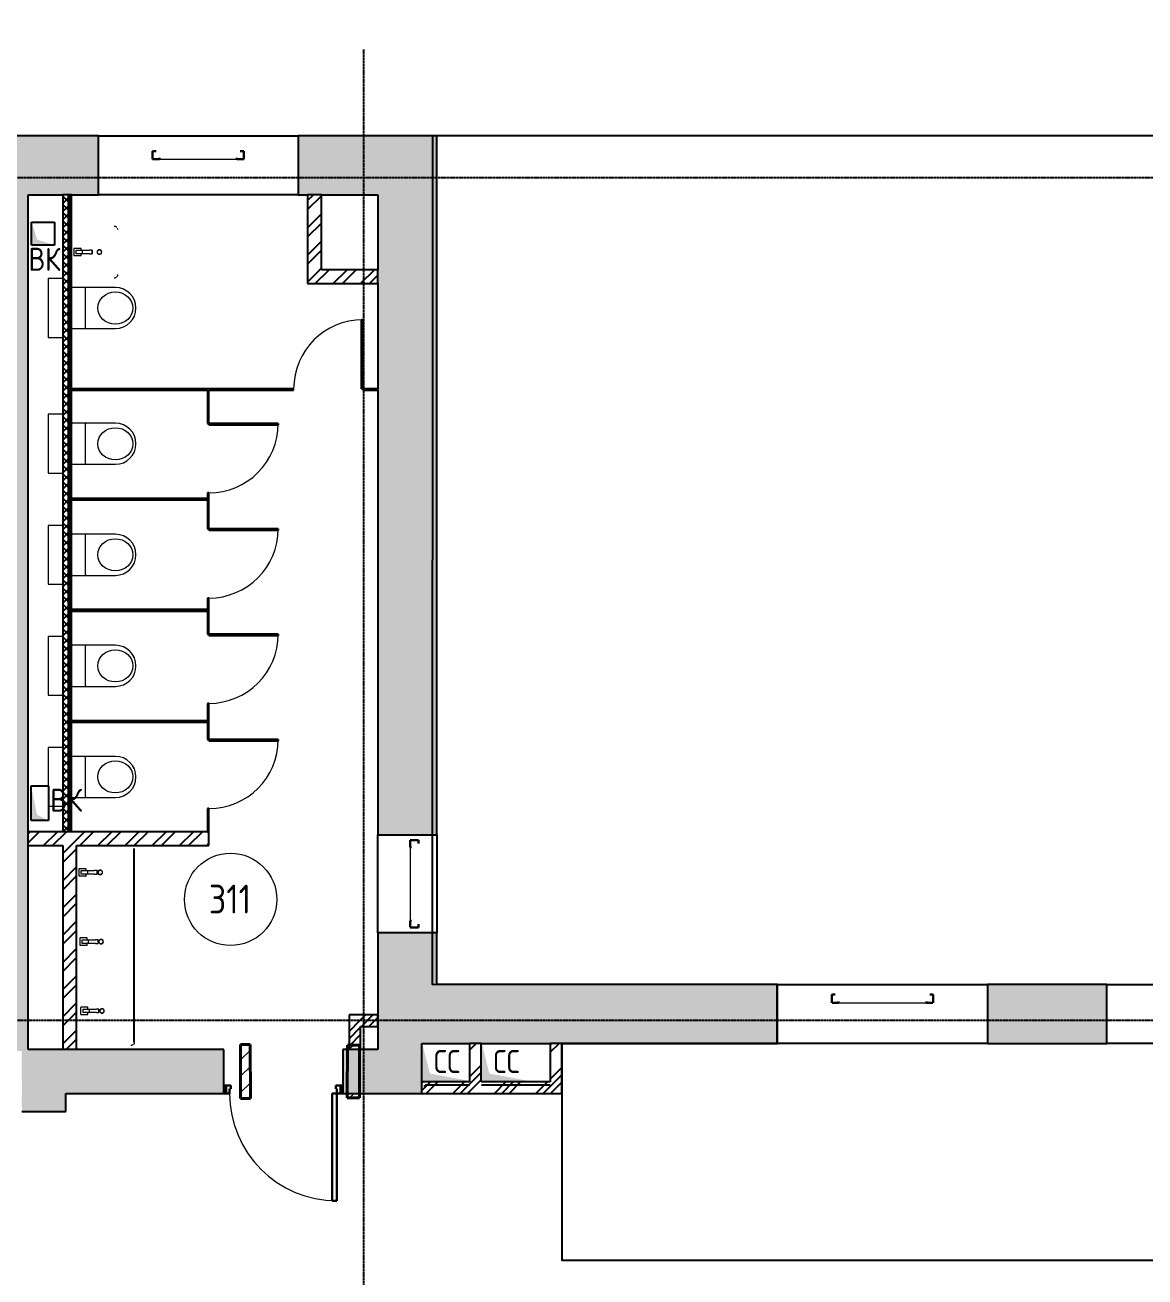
# Model space of a CAD drawing. Header units: millimetres. Extents: x -99936 to 523262, y -63190 to 327013.
# Drawn here: x 223751 to 233454, y 11183 to 22029 of the extents above; entities that cross this region are included whole.
import ezdxf

# ---------------------------------------------------------------- set-up
doc = ezdxf.new("R2010")
doc.units = ezdxf.units.MM
for name, pattern in [('ADSK_Линия сетки', [25, 20, -2.5, 0, -2.5]), ('ADSK_Сверху', [4.5, 3, -1.5]), ('ADSK_Снесено', [4.5, 3, -1.5])]:
    doc.linetypes.add(name, pattern=pattern)
for name, color, linetype, lineweight, true_color in [('_ Окна', 5, 'Continuous', 30, 0x0000ff), ('Линии', 7, 'Continuous', 9, 0x00a600), ('Обобщенные модели', 5, 'Continuous', 18, 0x0000ff), ('Стены внутренние', 5, 'Continuous', 18, 0x0000ff), ('Стены наружные', 1, 'ADSK_Снесено', 18, 0xff0000)]:
    doc.layers.add(name, color=color, linetype=linetype, lineweight=lineweight, true_color=true_color)
for name, color, linetype, lineweight in [('Аннотация', 7, 'Continuous', 9), ('Двери', 251, 'Continuous', 18), ('Марки помещений', 7, 'Continuous', 20), ('Окна', 251, 'Continuous', 18), ('Сантехника', 251, 'Continuous', 18), ('Стены', 7, 'Continuous', 18), ('Стены разрез', 7, 'Continuous', 40), ('Узлы', 7, 'Continuous', 18)]:
    doc.layers.add(name, color=color, linetype=linetype, lineweight=lineweight)
doc.styles.add('GOST Common_1', font='GOST Common_0.ttf', dxfattribs={"width": 0.9, "height": 200})
doc.styles.add('GOST Common_2', font='GOST Common_0.ttf', dxfattribs={"width": 0.9, "height": 250})
pattern_1 = [(45, (215977.25, 150), (-117.8655, 117.8655), []), (45, (216055.83, 150), (-117.8655, 117.8655), [])]
pattern_2 = [(45, (215977.25, 150), (-70.7107, 70.7107), [])]
pattern_3 = [(45, (215977.25, 150), (-179.605, 179.605), []), (45, (216040.75, 150), (0, 359.2102), []), (45, (215913.75, 150), (0, 359.2102), [])]

# ---------------------------------------------------------------- blocks, each defined once
blk = doc.blocks.new('Витраж-тент со смещением вовне - 60мм 30 сдвиг-2061572-03 План 3-го этажа')
at = {"layer": '_ Окна', "color": 161, "linetype": 'ADSK_Сверху', "true_color": 0xaaaaff}
for p, q in [((-395, 25), (-395, -45)), ((-395, 25), (-365, 25)), ((-395, -45), (-395, 25)), ((395, 25), (365, 25)), ((395, -45), (395, 25)), ((395, -45), (395, 25)), ((-335, -45), (-395, -45)), ((-335, -35), (-335, -45)), ((335, -35), (335, -45)), ((335, -45), (395, -45))]:
    blk.add_line(p, q, dxfattribs=at)
at = {"layer": 'Окна', "color": 161, "linetype": 'ADSK_Сверху', "true_color": 0xaaaaff}
blk.add_line((-335, -45), (335, -45), dxfattribs=at)
blk = doc.blocks.new('Витраж-тент со смещением вовне - 60мм 30 сдвиг-1466982-03 План 3-го этажа')
at = {"layer": '_ Окна', "color": 161, "linetype": 'ADSK_Сверху', "true_color": 0xaaaaff}
for p, q in [((-440, 25), (-440, -45)), ((-440, 25), (-410, 25)), ((-440, -45), (-440, 25)), ((440, 25), (410, 25)), ((440, -45), (440, 25)), ((440, -45), (440, 25)), ((-380, -45), (-440, -45)), ((-380, -35), (-380, -45)), ((380, -35), (380, -45)), ((380, -45), (440, -45))]:
    blk.add_line(p, q, dxfattribs=at)
at = {"layer": 'Окна', "color": 161, "linetype": 'ADSK_Сверху', "true_color": 0xaaaaff}
blk.add_line((-380, -45), (380, -45), dxfattribs=at)
blk = doc.blocks.new('Витраж-тент со смещением вовне - 60мм 30 сдвиг-1466941-03 План 3-го этажа')
at = {"layer": '_ Окна', "color": 161, "linetype": 'ADSK_Сверху', "true_color": 0xaaaaff}
for p, q in [((-379, 25), (-379, -45)), ((-379, 25), (-349, 25)), ((-379, -45), (-379, 25)), ((379, 25), (349, 25)), ((379, -45), (379, 25)), ((379, -45), (379, 25)), ((-319, -45), (-379, -45)), ((-319, -35), (-319, -45)), ((319, -35), (319, -45)), ((319, -45), (379, -45))]:
    blk.add_line(p, q, dxfattribs=at)
at = {"layer": 'Окна', "color": 161, "linetype": 'ADSK_Сверху', "true_color": 0xaaaaff}
blk.add_line((-319, -45), (319, -45), dxfattribs=at)
blk = doc.blocks.new('Раковина с 2-3 кранами для санузла - 500x1800 3 taps-V208-03 План 3-го этажа')
at = {"layer": 'Сантехника'}
for p, q in [((1018, 499), (1019, 498)), ((-490, 189), (-460, 189)), ((-490, 189), (-490, 166)), ((-460, 189), (-490, 189)), ((-490, 106), (-490, 166)), ((-460, 166), (-460, 189)), ((-460, 166), (-460, 106)), ((110, 197), (140, 197)), ((110, 197), (110, 174)), ((140, 197), (110, 197)), ((110, 114), (110, 174)), ((110, 79), (110, 114)), ((140, 114), (110, 114)), ((140, 174), (140, 197)), ((140, 174), (140, 114)), ((140, 114), (140, 79)), ((710, 204), (740, 204)), ((710, 204), (710, 181)), ((740, 204), (710, 204)), ((710, 121), (710, 181)), ((710, 86), (710, 121)), ((740, 121), (710, 121)), ((740, 181), (740, 204)), ((740, 181), (740, 121)), ((740, 121), (740, 86)), ((-507, 91), (-507, 32)), ((-490, 93), (-505, 93)), ((-505, 30), (-445, 30)), ((-490, 71), (-490, 106)), ((-460, 106), (-490, 106)), ((-490, 51), (-490, 71)), ((-460, 51), (-490, 51)), ((-460, 106), (-460, 71)), ((-445, 93), (-460, 93)), ((-460, 71), (-460, 51)), ((-444, 32), (-444, 91)), ((93, 99), (93, 39)), ((110, 101), (95, 101)), ((95, 38), (155, 38)), ((110, 59), (110, 79)), ((140, 59), (110, 59)), ((155, 101), (140, 101)), ((140, 79), (140, 59)), ((156, 39), (156, 99)), ((693, 106), (693, 47)), ((710, 108), (695, 108)), ((695, 45), (755, 45)), ((710, 66), (710, 86)), ((740, 66), (710, 66)), ((755, 108), (740, 108)), ((740, 86), (740, 66)), ((756, 47), (756, 106))]:
    blk.add_line(p, q, dxfattribs=at)
at = {"layer": 'Сантехника', "flags": 128}
for points in [[(995, 510), (996, 510), (997, 510), (999, 510), (1000, 510), (1001, 509), (1002, 509)], [(1004, 508), (1006, 508), (1007, 508), (1008, 507), (1009, 507)], [(1011, 505), (1012, 505), (1013, 504), (1014, 503), (1015, 503)], [(1022, 493), (1023, 492), (1023, 491), (1023, 490)], [(1024, 487), (1024, 486), (1025, 485), (1025, 484), (1025, 483), (1025, 482), (1025, 480), (1025, 480)]]:
    blk.add_lwpolyline(points, dxfattribs=at)
at = {"layer": 'Сантехника'}
for centre, radius, start, end in [((-475, 215), 20, 0, 180), ((-475, 215), 18.2, 165.1578, 180), ((-475, 215), 18.2, 95.8453, 146.6627), ((-475, 215), 18.2, 85.131, 94.1833), ((-475, 215), 18.2, 52.7593, 62.7191), ((-475, 215), 16.3, 36.8749, 45), ((-475, 215), 16.3, 36.8749, 45), ((-475, 215), 18.2, 45, 49.4056), ((-475, 215), 18.2, 28.9833, 39.7338), ((-475, 215), 16.3, 0, 18.6206), ((-475, 215), 16.3, 0, 18.6206), ((-475, 215), 18.2, 0, 11.3408), ((125, 222), 20, 0, 180), ((125, 222), 20, 180, 360), ((125, 222), 18.2, 165.1578, 180), ((125, 222), 18.2, 180, 191.3408), ((125, 222), 16.3, 175.3673, 180), ((125, 222), 16.3, 175.3673, 180), ((125, 222), 16.3, 180, 198.6206), ((125, 222), 16.3, 180, 198.6206), ((125, 222), 18.2, 95.8453, 146.6627), ((125, 222), 18.2, 85.131, 94.1833), ((125, 222), 18.2, 52.7593, 62.7191), ((125, 222), 16.3, 36.8749, 45), ((125, 222), 16.3, 36.8749, 45), ((125, 222), 18.2, 45, 49.4056), ((125, 222), 18.2, 28.9833, 39.7338), ((125, 222), 16.3, 0, 18.6206), ((125, 222), 16.3, 0, 18.6206), ((125, 222), 16.3, 355.3673, 360), ((125, 222), 16.3, 355.3673, 360), ((125, 222), 18.2, 0, 11.3408), ((125, 222), 18.2, 345.1578, 360), ((725, 230), 20, 0, 180), ((725, 230), 20, 180, 360), ((725, 230), 18.2, 165.1578, 180), ((725, 230), 18.2, 180, 191.3408), ((725, 230), 16.3, 175.3673, 180), ((725, 230), 16.3, 175.3673, 180), ((725, 230), 16.3, 180, 198.6206), ((725, 230), 16.3, 180, 198.6206), ((725, 230), 18.2, 208.9833, 219.7338), ((725, 230), 18.2, 95.8453, 146.6627), ((725, 230), 16.3, 216.8749, 225), ((725, 230), 16.3, 216.8749, 225), ((725, 230), 18.2, 225, 229.4056), ((725, 230), 18.2, 85.131, 94.1833), ((725, 230), 18.2, 275.8453, 326.6627), ((725, 230), 18.2, 52.7593, 62.7191), ((725, 230), 16.3, 36.8749, 45), ((725, 230), 16.3, 36.8749, 45), ((725, 230), 18.2, 45, 49.4056), ((725, 230), 18.2, 28.9833, 39.7338), ((725, 230), 16.3, 0, 18.6206), ((725, 230), 16.3, 0, 18.6206), ((725, 230), 16.3, 355.3673, 360), ((725, 230), 16.3, 355.3673, 360), ((725, 230), 18.2, 0, 11.3408), ((725, 230), 18.2, 345.1578, 360), ((-475, 215), 20, 180, 360), ((-475, 215), 18.2, 180, 191.3408), ((-475, 215), 16.3, 175.3673, 180), ((-475, 215), 16.3, 175.3673, 180), ((-475, 215), 16.3, 180, 198.6206), ((-475, 215), 16.3, 180, 198.6206), ((-475, 215), 18.2, 208.9833, 219.7338), ((-475, 215), 16.3, 216.8749, 225), ((-475, 215), 16.3, 216.8749, 225), ((-475, 215), 18.2, 225, 229.4056), ((-475, 215), 18.2, 232.7593, 242.7191), ((-475, 215), 18.2, 265.131, 274.1833), ((-475, 215), 18.2, 275.8453, 326.6627), ((-475, 215), 16.3, 355.3673, 360), ((-475, 215), 16.3, 355.3673, 360), ((-475, 215), 18.2, 345.1578, 360), ((125, 222), 18.2, 208.9833, 219.7338), ((125, 222), 16.3, 216.8749, 225), ((125, 222), 16.3, 216.8749, 225), ((125, 222), 18.2, 225, 229.4056), ((125, 222), 18.2, 232.7593, 242.7191), ((125, 222), 18.2, 265.131, 274.1833), ((125, 222), 18.2, 275.8453, 326.6627), ((725, 230), 18.2, 232.7593, 242.7191), ((725, 230), 18.2, 265.131, 274.1833), ((-505, 91), 1.87, 120, 150), ((-505, 91), 1.87, 90, 180), ((-505, 91), 1.87, 120, 150), ((-505, 91), 1.87, 120, 150), ((-505, 32), 1.49, 180, 270), ((-445, 91), 1.87, 0, 90), ((-445, 32), 1.49, 270, 360), ((-445, 91), 1.87, 30, 49.9866), ((-445, 91), 1.87, 30, 49.9866), ((-445, 91), 1.87, 30, 49.9866), ((95, 99), 1.87, 90, 180), ((95, 99), 1.87, 120, 150), ((95, 99), 1.87, 120, 150), ((95, 99), 1.87, 120, 150), ((95, 39), 1.49, 180, 270), ((155, 99), 1.87, 0, 90), ((155, 39), 1.49, 270, 360), ((155, 99), 1.87, 30, 60), ((155, 99), 1.87, 30, 60), ((155, 99), 1.87, 30, 60), ((695, 106), 1.87, 120, 150), ((695, 106), 1.87, 90, 180), ((695, 106), 1.87, 120, 150), ((695, 106), 1.87, 120, 150), ((695, 47), 1.49, 180, 270), ((755, 106), 1.87, 0, 90), ((755, 47), 1.49, 270, 360), ((755, 106), 1.87, 30, 60), ((755, 106), 1.87, 30, 60), ((755, 106), 1.87, 30, 60)]:
    blk.add_arc(centre, radius, start, end, dxfattribs=at)
blk = doc.blocks.new('Новые проёмы 3 этаж - Новые проёмы 3 этаж-1676495-03 План 3-го этажа')
at = {"layer": 'Стены'}
h = blk.add_hatch(dxfattribs=at)
h.set_pattern_fill('FP_4', color=256, style=0, pattern_type=2)
h.set_pattern_definition([(45, (0, 0), (-70.7107, 70.7107), [])])
h.paths.add_polyline_path([(9642, 12580), (9728, 12580), (9725, 13046), (9642, 13046), (9642, 12623)])
h.paths.add_polyline_path([(10566, 12584), (10672, 12585), (10672, 12623), (10566, 12623)])
h.paths.add_polyline_path([(10568, 13003), (10672, 13003), (10672, 13041), (10569, 13042)])
at = {"layer": 'Стены разрез'}
for p, q in [((9725, 13046), (9642, 13047)), ((9642, 13047), (9642, 12580)), ((9728, 12580), (9725, 13046)), ((10569, 13042), (10566, 12584)), ((10672, 13041), (10569, 13042)), ((10672, 12585), (10672, 13041)), ((10566, 12584), (10672, 12585)), ((9642, 12580), (9728, 12580))]:
    blk.add_line(p, q, dxfattribs=at)
blk = doc.blocks.new('AC_Дверь_Однопольная - Д-19п 1030х2200h-1983139-03 План 3-го этажа')
at = {"layer": 'Двери', "lineweight": 30}
for p, q in [((-465, 1120), (-425, 1120)), ((-465, 190), (-465, 1120)), ((-425, 1120), (-425, 190)), ((-515, 190), (-495, 190)), ((-515, 120), (-515, 190)), ((-495, 120), (-515, 120)), ((-495, 190), (-465, 190)), ((-495, 120), (-495, 190)), ((-495, 190), (-495, 120)), ((-455, 120), (-495, 120)), ((-425, 190), (-465, 190)), ((-465, 190), (-465, 150)), ((-465, 150), (-455, 150)), ((-455, 150), (-455, 120)), ((455, 150), (465, 150)), ((455, 120), (455, 150)), ((495, 120), (455, 120)), ((465, 190), (495, 190)), ((465, 150), (465, 190)), ((495, 190), (495, 120)), ((495, 190), (515, 190)), ((495, 120), (495, 190)), ((515, 120), (495, 120)), ((515, 190), (515, 120))]:
    blk.add_line(p, q, dxfattribs=at)
at = {"layer": 'Двери'}
blk.add_arc((-465, 190), 930, 0, 90, dxfattribs=at)
blk = doc.blocks.new('Дверь-Одинарная-Панель - 600 x 2150 мм с_у-1872436-03 План 3-го этажа')
at = {"layer": 'Двери', "lineweight": 30}
for p, q in [((288, -6), (300, -6)), ((288, -606), (288, -6)), ((300, -6), (300, -606)), ((300, -606), (288, -606))]:
    blk.add_line(p, q, dxfattribs=at)
at = {"layer": 'Двери'}
blk.add_arc((300, -6), 600, 180, 270, dxfattribs=at)
blk = doc.blocks.new('Туалет подвесной-Moderna R-Laufen - 000 White-2284892-03 План 3-го этажа')
at = {"layer": 'Обобщенные модели'}
for p, q in [((-53, 419), (-53, 47)), ((303, 47), (303, 419)), ((-43, 158), (293, 158))]:
    blk.add_line(p, q, dxfattribs=at)
for centre, radius, start, end in [((125, 419), 178, 360, 180), ((-43, 168), 9.89, 180, 270), ((293, 168), 9.89, 270, 360), ((-43, 47), 9.89, 180, 270), ((293, 47), 9.89, 270, 360)]:
    blk.add_arc(centre, radius, start, end, dxfattribs=at)
blk.add_ellipse((125, 418), major_axis=(0, 152), ratio=0.916517, dxfattribs=at)
at = {"layer": 'Сантехника'}
for p, q in [((-130, -38), (-130, -163)), ((380, -163), (380, -38)), ((-130, -163), (380, -163))]:
    blk.add_line(p, q, dxfattribs=at)
blk = doc.blocks.new('Parametric_Porcelain_bathroom_sink_20774 - 450х400мм-2289802-03 План 3-го этажа')
at = {"layer": 'Сантехника'}
for p, q in [((-89, 381), (-88, 381)), ((343, 377), (344, 376)), ((110, 167), (140, 167)), ((110, 167), (110, 144)), ((140, 167), (110, 167)), ((110, 84), (110, 144)), ((140, 144), (140, 167)), ((140, 144), (140, 84)), ((93, 69), (93, 9)), ((110, 71), (95, 71)), ((95, 8), (155, 8)), ((110, 49), (110, 84)), ((140, 84), (110, 84)), ((110, 29), (110, 49)), ((140, 29), (110, 29)), ((140, 84), (140, 49)), ((155, 71), (140, 71)), ((140, 49), (140, 29)), ((156, 9), (156, 69)), ((-100, -13), (-95, -13)), ((-95, -13), (-90, -13)), ((-90, -13), (340, -13)), ((340, -13), (345, -13)), ((345, -13), (350, -13))]:
    blk.add_line(p, q, dxfattribs=at)
at = {"layer": 'Сантехника', "flags": 128}
for points in [[(-100, 358), (-100, 359), (-100, 360), (-100, 361), (-100, 362), (-99, 363), (-99, 365)], [(-98, 367), (-98, 368), (-98, 369), (-97, 370), (-97, 371)], [(-95, 373), (-95, 374), (-94, 375), (-93, 376), (-93, 377)], [(-83, 385), (-82, 385), (-81, 385), (-80, 386)], [(-77, 387), (-76, 387), (-75, 387), (-74, 387), (-73, 387), (-72, 387), (-70, 387), (-70, 387)], [(320, 387), (321, 387), (322, 387), (324, 387), (325, 387), (326, 387), (327, 387)], [(329, 386), (331, 386), (332, 385), (333, 385), (334, 384)], [(336, 383), (337, 382), (338, 382), (339, 381), (340, 380)], [(347, 371), (348, 369), (348, 368), (348, 367)], [(349, 365), (349, 364), (350, 363), (350, 361), (350, 360), (350, 359), (350, 358), (350, 358)]]:
    blk.add_lwpolyline(points, dxfattribs=at)
at = {"layer": 'Сантехника'}
for centre, radius, start, end in [((125, 230), 20, 0, 180), ((125, 230), 20, 180, 360), ((125, 230), 18.2, 165.1578, 180), ((125, 230), 18.2, 180, 191.3408), ((125, 230), 16.3, 175.3673, 180), ((125, 230), 16.3, 175.3673, 180), ((125, 230), 16.3, 180, 198.6206), ((125, 230), 16.3, 180, 198.6206), ((125, 230), 18.2, 208.9833, 219.7338), ((125, 230), 18.2, 95.8453, 146.6627), ((125, 230), 16.3, 216.8749, 225), ((125, 230), 16.3, 216.8749, 225), ((125, 230), 18.2, 225, 229.4056), ((125, 230), 18.2, 85.131, 94.1833), ((125, 230), 18.2, 275.8453, 326.6627), ((125, 230), 18.2, 52.7593, 62.7191), ((125, 230), 16.3, 36.8749, 45), ((125, 230), 16.3, 36.8749, 45), ((125, 230), 18.2, 45, 49.4056), ((125, 230), 18.2, 28.9833, 39.7338), ((125, 230), 16.3, 0, 18.6206), ((125, 230), 16.3, 0, 18.6206), ((125, 230), 16.3, 355.3673, 360), ((125, 230), 16.3, 355.3673, 360), ((125, 230), 18.2, 0, 11.3408), ((125, 230), 18.2, 345.1578, 360), ((125, 230), 18.2, 232.7593, 242.7191), ((125, 230), 18.2, 265.131, 274.1833), ((95, 69), 1.87, 90, 180), ((95, 69), 1.87, 120, 150), ((95, 69), 1.87, 120, 150), ((95, 69), 1.87, 120, 150), ((95, 9), 1.49, 180, 270), ((155, 69), 1.87, 0, 90), ((155, 9), 1.49, 270, 360), ((155, 69), 1.87, 30, 60), ((155, 69), 1.87, 30, 60), ((155, 69), 1.87, 30, 60)]:
    blk.add_arc(centre, radius, start, end, dxfattribs=at)
blk = doc.blocks.new('Дверь-Одинарная-Панель - 600 x 2150 мм с_у-1872435-03 План 3-го этажа')
at = {"layer": 'Двери', "lineweight": 30}
for p, q in [((300, 606), (288, 606)), ((288, 606), (288, 6)), ((300, 6), (300, 606)), ((288, 6), (300, 6))]:
    blk.add_line(p, q, dxfattribs=at)
at = {"layer": 'Двери'}
blk.add_arc((300, 6), 600, 90, 180, dxfattribs=at)
blk = doc.blocks.new('ADSK_Марка_Помещение_ОдноЗначение - Номер-247393-03 План 3-го этажа')
at = {"layer": 'Марки помещений'}
blk.add_circle((0, 0), 4, dxfattribs=at)

msp = doc.modelspace()

# ---------------------------------------------------------------- hatches: boundary and pattern name
at = {"layer": 'Стены внутренние', "lineweight": 25, "true_color": 0x636466}
for points in [[(223449.147, 13152.881), (223778.062, 13152.881), (223778.062, 20558.632), (223398.062, 20558.632), (223398.062, 13152.881), (223448.757, 13152.881)], [(227132.39, 12772.881), (227188.572, 12772.881), (227188.572, 13206.632), (226808.572, 13206.632), (226808.572, 12772.881), (227060.779, 12772.881)], [(223723.675, 12616.294), (224103.675, 12617.04), (224103.369, 12772.881), (223724.533, 12772.881), (223723.675, 12760.093), (223723.393, 12760.091), (223723.675, 12617.04)]]:
    msp.add_hatch(color=251, dxfattribs=at).paths.add_polyline_path(points)
h = msp.add_hatch(dxfattribs=at)
h.set_pattern_fill('FP_3', color=251, style=0, pattern_type=2)
h.set_pattern_definition([(45, (215977.254, 150), (-35.35534, 35.35534), []), (135, (215977.254, 150), (-35.35534, -35.35534), [])])
h.paths.add_polyline_path([(224128.062, 15040.118), (224128.062, 20558.632), (224078.062, 20558.632), (224078.062, 15040.118)])
h = msp.add_hatch(dxfattribs=at)
h.set_pattern_fill('FP_2', color=251, style=0, pattern_type=2)
h.set_pattern_definition(pattern_1)
h.paths.add_polyline_path([(226318.572, 19908.632), (226318.572, 20558.632), (226198.572, 20558.632), (226198.572, 19908.632)])
h = msp.add_hatch(dxfattribs=at)
h.set_pattern_fill('FP_2', color=251, style=0, pattern_type=2)
h.set_pattern_definition(pattern_1)
h.paths.add_polyline_path([(226198.572, 19788.632), (226808.572, 19788.632), (226808.572, 19908.632), (226198.572, 19908.632)])
h = msp.add_hatch(dxfattribs=at)
h.set_pattern_fill('FP_4', color=251, style=0, pattern_type=2)
h.set_pattern_definition(pattern_2)
h.paths.add_polyline_path([(226808.572, 18864.118), (226808.572, 18876.118), (226678.572, 18876.118), (226678.572, 18864.118)])
h.paths.add_polyline_path([(225345.062, 18864.118), (226078.572, 18864.118), (226078.572, 18876.118), (224153.062, 18875.918), (224153.062, 18864.118), (225333.062, 18864.118)])
h = msp.add_hatch(dxfattribs=at)
h.set_pattern_fill('FP_4', color=251, style=0, pattern_type=2)
h.set_pattern_definition(pattern_2)
h.paths.add_polyline_path([(225345.062, 15040.118), (225345.062, 15240.131), (225333.062, 15240.131), (225333.062, 15040.118)])
h.paths.add_polyline_path([(225333.062, 15840.131), (225345.062, 15840.131), (225345.062, 16152.131), (225333.062, 16152.131), (225333.062, 15990.118)])
h.paths.add_polyline_path([(225345.062, 16752.131), (225345.062, 17064.131), (225333.062, 17064.131), (225333.062, 16752.131)])
h.paths.add_polyline_path([(225333.062, 17664.131), (225345.062, 17664.131), (225345.062, 17976.131), (225333.062, 17976.131), (225333.062, 17914.118)])
h.paths.add_polyline_path([(225333.062, 18576.131), (225345.062, 18576.131), (225345.062, 18864.118), (225333.062, 18863.921)])
h = msp.add_hatch(dxfattribs=at)
h.set_pattern_fill('FP_4', color=251, style=0, pattern_type=2)
h.set_pattern_definition(pattern_2)
h.paths.add_polyline_path([(224162.951, 17914.118), (225333.062, 17914.118), (225333.062, 17926.118), (224153.062, 17926.118), (224153.062, 17914.118)])
h = msp.add_hatch(dxfattribs=at)
h.set_pattern_fill('FP_4', color=251, style=0, pattern_type=2)
h.set_pattern_definition(pattern_2)
h.paths.add_polyline_path([(224534.843, 16952.118), (225333.062, 16952.118), (225333.062, 16964.118), (224153.062, 16964.118), (224153.062, 16952.118), (224162.951, 16952.118)])
h = msp.add_hatch(dxfattribs=at)
h.set_pattern_fill('FP_4', color=251, style=0, pattern_type=2)
h.set_pattern_definition(pattern_2)
h.paths.add_polyline_path([(224405.938, 15990.118), (225333.062, 15990.118), (225333.062, 16002.118), (224153.062, 16002.118), (224153.062, 15990.118), (224306.947, 15990.118)])
h = msp.add_hatch(dxfattribs=at)
h.set_pattern_fill('FP_2', color=251, style=0, pattern_type=2)
h.set_pattern_definition(pattern_1)
h.paths.add_polyline_path([(223778.062, 14920.118), (225345.062, 14920.118), (225345.062, 15040.118), (223778.062, 15040.118)])
h = msp.add_hatch(dxfattribs=at)
h.set_pattern_fill('FP_2', color=251, style=0, pattern_type=2)
h.set_pattern_definition(pattern_1)
h.paths.add_polyline_path([(224198.062, 13152.881), (224198.062, 14920.118), (224078.062, 14920.118), (224078.062, 13152.881)])
h = msp.add_hatch(dxfattribs=at)
h.set_pattern_fill('FP_1', color=251, style=0, pattern_type=2)
h.set_pattern_definition(pattern_3)
h.paths.add_polyline_path([(226649.343, 13152.881), (226658.572, 13152.881), (226658.572, 13452.881), (226558.572, 13452.881), (226558.572, 13191.539), (226649.343, 13191.031)])
h = msp.add_hatch(dxfattribs=at)
h.set_pattern_fill('FP_1', color=251, style=0, pattern_type=2)
h.set_pattern_definition(pattern_3)
h.paths.add_polyline_path([(226807.572, 13352.881), (226807.572, 13452.881), (226658.572, 13452.881), (226658.572, 13352.881)])
h = msp.add_hatch(color=251, dxfattribs=at)
h.paths.add_polyline_path([(226808.572, 12772.881), (226808.572, 13152.881), (226503.369, 13152.881), (226503.369, 12772.881)])
h.paths.add_polyline_path([(223724.642, 12772.881), (225473.369, 12772.881), (225473.369, 13152.881), (223398.062, 13152.881), (223398.062, 13137.328), (223721.399, 13140.088), (223724.533, 12772.881)])
h = msp.add_hatch(dxfattribs=at)
h.set_pattern_fill('FP_1', color=251, style=0, pattern_type=2)
h.set_pattern_definition(pattern_3)
h.paths.add_polyline_path([(227702.49, 12872.881), (227702.49, 13206.632), (227602.49, 13206.632), (227602.49, 12872.881), (227638.572, 12872.881)])
h = msp.add_hatch(dxfattribs=at)
h.set_pattern_fill('FP_1', color=251, style=0, pattern_type=2)
h.set_pattern_definition(pattern_3)
h.paths.add_polyline_path([(228402.418, 12872.881), (228402.418, 13206.632), (228302.418, 13206.632), (228302.418, 12872.881)])
h = msp.add_hatch(dxfattribs=at)
h.set_pattern_fill('FP_1', color=251, style=0, pattern_type=2)
h.set_pattern_definition(pattern_3)
h.paths.add_polyline_path([(228365.369, 12772.881), (228402.418, 12772.881), (228402.418, 12872.881), (227188.572, 12872.881), (227188.572, 12772.881), (228333.719, 12772.881)])
at = {"layer": 'Стены наружные', "linetype": 'Continuous', "lineweight": 25, "true_color": 0x636466}
h = msp.add_hatch(color=251, dxfattribs=at)
h.paths.add_polyline_path([(226808.572, 20558.632), (227318.572, 20558.632), (227318.572, 21068.632), (226116.456, 21068.632), (226116.456, 20558.632)])
h.paths.add_polyline_path([(223369.042, 20558.632), (224386.456, 20558.632), (224386.456, 21068.632), (222412.991, 21068.632), (222412.991, 20558.632), (223366.561, 20558.632)])
h.paths.add_polyline_path([(220682.991, 20558.632), (220682.991, 21068.632), (219410.753, 21068.632), (219410.753, 20558.632), (220559.083, 20558.632)])
h = msp.add_hatch(color=251, dxfattribs=at)
h.paths.add_polyline_path([(227188.572, 13716.632), (227318.572, 13716.632), (227318.572, 14162.975), (226808.572, 14162.975), (226808.572, 13716.632), (227060.605, 13716.632)])
h.paths.add_polyline_path([(226808.572, 15012.975), (227318.572, 15012.975), (227318.572, 20558.632), (226808.572, 20558.632), (226808.572, 15413.918)])
h = msp.add_hatch(color=251, dxfattribs=at)
h.paths.add_polyline_path([(254427.141, 13206.632), (255229.159, 13206.632), (255229.159, 13716.632), (251806.07, 13716.632), (251806.07, 13206.632), (253259.277, 13206.632)])
h.paths.add_polyline_path([(249008.091, 13206.632), (249986.07, 13206.632), (249986.07, 13716.632), (249008.091, 13716.632), (249008.091, 13248.53)])
h.paths.add_polyline_path([(246252.093, 13206.632), (247188.091, 13206.632), (247188.091, 13716.632), (246156.108, 13716.632), (246156.108, 13206.632)])
h.paths.add_polyline_path([(243916.365, 13206.632), (244336.108, 13206.632), (244336.108, 13716.632), (243368.655, 13716.632), (243368.655, 13206.632), (243913.88, 13206.632)])
h.paths.add_polyline_path([(241548.655, 13206.632), (241548.655, 13716.632), (240529.621, 13716.632), (240529.621, 13206.632)])
h.paths.add_polyline_path([(238709.621, 13206.632), (238709.621, 13716.632), (237735.921, 13716.632), (237735.921, 13206.632), (238077.044, 13206.632)])
h.paths.add_polyline_path([(235915.921, 13206.632), (235915.921, 13716.632), (234944.117, 13716.632), (234944.117, 13206.632), (235313.762, 13206.632)])
h.paths.add_polyline_path([(233124.117, 13206.632), (233124.117, 13716.632), (232090.158, 13716.632), (232090.158, 13206.632), (232237.724, 13206.632)])
h.paths.add_polyline_path([(228302.418, 13206.632), (230270.158, 13206.632), (230270.158, 13716.632), (226808.572, 13716.632), (226808.572, 13206.632), (228104.165, 13206.632)])
at = {"layer": 'Узлы', "lineweight": 25, "true_color": 0x636466}
for points in [[(223807.599, 20121.319), (224007.599, 20121.319), (223857.097, 20170.817), (223807.599, 20321.319), (223807.599, 20170.817)], [(223854.713, 15136.879), (223953.062, 15137.94), (223854.713, 15186.376), (223805.216, 15436.879), (223805.216, 15136.879)], [(227566.267, 12874.21), (227638.572, 12874.21), (227259.283, 12944.921), (227192.505, 13206.632), (227188.572, 13206.632), (227188.572, 12874.21), (227259.283, 12874.21)], [(227709.321, 12874.21), (228153.572, 12874.21), (227774.283, 12944.921), (227708.929, 13206.632), (227703.572, 13206.632), (227703.572, 12874.21)]]:
    msp.add_hatch(color=251, dxfattribs=at).paths.add_polyline_path(points)

# ---------------------------------------------------------------- linework, layer by layer
at = {"linetype": 'ADSK_Линия сетки', "lineweight": 25}
for p, q in [((226687.165, -2825.794), (226687.165, 21818.801)), ((204891.03, 20706.788), (273118.973, 20706.788)), ((204891.03, 13406.788), (273118.973, 13406.788))]:
    msp.add_line(p, q, dxfattribs=at)
at = {"color": 251, "lineweight": 25, "true_color": 0x636466}
msp.add_line((224698.062, 13217.881), (224698.062, 14893.923), dxfattribs=at)
msp.add_lwpolyline([(227282.49, 21068.632), (227278.572, 13720.182), (230264.828, 13716.632), (230264.828, 13206.632), (228402.418, 13206.632), (228402.418, 11328.12), (251770.023, 11328.12), (251770.023, 13716.632), (254719.159, 13716.632), (254706.958, 21084.059), (247294.27, 21084.059), (247294.27, 43675.127), (234433.09, 43675.127), (234433.09, 21068.632), (227282.49, 21068.632)], dxfattribs=at)
at = {"layer": 'Линии', "color": 251, "lineweight": 25, "true_color": 0x636466}
for p, q in [((223807.599, 20321.319), (224007.599, 20321.319)), ((223807.599, 20121.319), (223807.599, 20321.319)), ((224007.599, 20321.319), (224007.599, 20121.319)), ((224007.599, 20121.319), (223807.599, 20121.319)), ((223805.216, 15436.879), (223955.216, 15436.879)), ((223805.216, 15136.879), (223805.216, 15436.879)), ((223955.216, 15436.879), (223955.216, 15136.879)), ((223955.216, 15136.879), (223805.216, 15136.879))]:
    msp.add_line(p, q, dxfattribs=at)
at = {"layer": 'Стены внутренние', "color": 251, "lineweight": 25, "true_color": 0x636466}
for p, q in [((223778.062, 13152.881), (223778.062, 20558.632)), ((224078.062, 20558.632), (224078.062, 15040.118)), ((224128.062, 20558.632), (224078.062, 20558.632)), ((224153.062, 20558.632), (224129.062, 20558.632)), ((224153.062, 20286.71), (224153.062, 20558.632)), ((226198.572, 20558.632), (226198.572, 19788.632)), ((226318.572, 20558.632), (226198.572, 20558.632)), ((226318.572, 19908.632), (226318.572, 20558.632)), ((226808.572, 19908.632), (226318.572, 19908.632)), ((226808.572, 19788.632), (226808.572, 19908.632)), ((224153.062, 15040.118), (224153.062, 19837.051)), ((226198.572, 19788.632), (226808.572, 19788.632)), ((226078.572, 18876.118), (224133.062, 18876.118)), ((224133.062, 18876.118), (224133.062, 18864.118)), ((226078.572, 18864.118), (226078.572, 18876.118)), ((226808.572, 18876.118), (226678.572, 18876.118)), ((226678.572, 18876.118), (226678.572, 18864.118)), ((226808.572, 18864.118), (226808.572, 18876.118)), ((224133.062, 18864.118), (225333.062, 18864.118)), ((225333.062, 18864.118), (225333.062, 18576.131)), ((225345.062, 18864.118), (226078.572, 18864.118)), ((225345.062, 18576.131), (225345.062, 18864.118)), ((226678.572, 18864.118), (226808.572, 18864.118)), ((225333.062, 18576.131), (225345.062, 18576.131)), ((225333.062, 17926.118), (224133.062, 17926.118)), ((224133.062, 17926.118), (224133.062, 17914.118)), ((224133.062, 17914.118), (225333.062, 17914.118)), ((225333.062, 17976.131), (225333.062, 17926.118)), ((225345.062, 17976.131), (225333.062, 17976.131)), ((225333.062, 17914.118), (225333.062, 17664.131)), ((225345.062, 17664.131), (225345.062, 17976.131)), ((225333.062, 17664.131), (225345.062, 17664.131)), ((225333.062, 17064.131), (225333.062, 16964.118)), ((225345.062, 17064.131), (225333.062, 17064.131)), ((225345.062, 16752.131), (225345.062, 17064.131)), ((225333.062, 16964.118), (224133.062, 16964.118)), ((224133.062, 16964.118), (224133.062, 16952.118)), ((224133.062, 16952.118), (225333.062, 16952.118)), ((225333.062, 16952.118), (225333.062, 16752.131)), ((225333.062, 16752.131), (225345.062, 16752.131)), ((225333.062, 16152.131), (225333.062, 16002.118)), ((225345.062, 16152.131), (225333.062, 16152.131)), ((225345.062, 15840.131), (225345.062, 16152.131)), ((225333.062, 16002.118), (224133.062, 16002.118)), ((224133.062, 16002.118), (224133.062, 15990.118)), ((224133.062, 15990.118), (225333.062, 15990.118)), ((225333.062, 15990.118), (225333.062, 15840.131)), ((225333.062, 15840.131), (225345.062, 15840.131)), ((225333.062, 15240.131), (225333.062, 15040.118)), ((225345.062, 15240.131), (225333.062, 15240.131)), ((225345.062, 14920.118), (225345.062, 15240.131)), ((225333.062, 15040.118), (223778.062, 15040.118)), ((223778.062, 14920.118), (224078.062, 14920.118)), ((224078.062, 14920.118), (224078.062, 13152.881)), ((224198.062, 13152.881), (224198.062, 14920.118)), ((224198.062, 14920.118), (225345.062, 14920.118)), ((226558.572, 13452.881), (226558.572, 13152.881)), ((226807.572, 13452.881), (226558.572, 13452.881)), ((226807.572, 13352.881), (226807.572, 13452.881)), ((226658.572, 13152.881), (226658.572, 13352.881)), ((226658.572, 13352.881), (226807.572, 13352.881)), ((225473.369, 13152.881), (223778.062, 13152.881)), ((225473.369, 12842.881), (225473.369, 13152.881)), ((226808.572, 13152.881), (226503.369, 13152.881)), ((226503.369, 13152.881), (226503.369, 12842.881)), ((226808.572, 13206.632), (226808.572, 13152.881)), ((227188.572, 12772.881), (227188.572, 13206.632)), ((227602.49, 13206.632), (227602.49, 12872.881)), ((227702.49, 13206.632), (227602.49, 13206.632)), ((227702.49, 12872.881), (227702.49, 13206.632)), ((228302.418, 13206.632), (228302.418, 12872.881)), ((228402.418, 13206.632), (228302.418, 13206.632)), ((228402.418, 12772.881), (228402.418, 13206.632)), ((227602.49, 12872.881), (227188.572, 12872.881)), ((228302.418, 12872.881), (227702.49, 12872.881)), ((224103.369, 12772.881), (225473.369, 12772.881)), ((224103.675, 12617.04), (224103.369, 12772.881)), ((226503.369, 12772.881), (228402.418, 12772.881)), ((223723.675, 12616.294), (224103.675, 12617.04))]:
    msp.add_line(p, q, dxfattribs=at)
at = {"layer": 'Стены внутренние', "color": 251, "linetype": 'ADSK_Сверху', "lineweight": 25, "true_color": 0x636466}
for p, q in [((227602.49, 12843.843), (227214.572, 12843.843)), ((227214.572, 12832.026), (227214.572, 12843.843)), ((228302.418, 12843.843), (227702.49, 12843.843))]:
    msp.add_line(p, q, dxfattribs=at)
at = {"layer": 'Стены наружные', "color": 251, "linetype": 'Continuous', "lineweight": 25, "true_color": 0x636466}
for p, q in [((224386.456, 21068.632), (222412.991, 21068.632)), ((224386.456, 20558.632), (224386.456, 21068.632)), ((224386.456, 21068.632), (226116.456, 21068.632)), ((227318.572, 21068.632), (226116.456, 21068.632)), ((226116.456, 21068.632), (226116.456, 20558.632)), ((227318.572, 15012.975), (227318.572, 21068.632)), ((223778.062, 20558.632), (224078.062, 20558.632)), ((224153.062, 20558.632), (224386.456, 20558.632)), ((226116.456, 20558.632), (224386.456, 20558.632)), ((226116.456, 20558.632), (226198.572, 20558.632)), ((226318.572, 20558.632), (226808.572, 20558.632)), ((226808.572, 20558.632), (226808.572, 19908.632)), ((226808.572, 19788.632), (226808.572, 18876.118)), ((226808.572, 18864.118), (226808.572, 15012.975)), ((226808.572, 15012.975), (227318.572, 15012.975)), ((226808.572, 14162.975), (226808.572, 15012.975)), ((227318.572, 15012.975), (227318.572, 14162.975)), ((227318.572, 14162.975), (226808.572, 14162.975)), ((226808.572, 14162.975), (226808.572, 13206.632)), ((227318.572, 13716.632), (227318.572, 14162.975)), ((230270.158, 13716.632), (227318.572, 13716.632)), ((230270.158, 13206.632), (230270.158, 13716.632)), ((230270.158, 13716.632), (232090.158, 13716.632)), ((233124.117, 13716.632), (232090.158, 13716.632)), ((232090.158, 13716.632), (232090.158, 13206.632)), ((233124.117, 13206.632), (233124.117, 13716.632)), ((233124.117, 13716.632), (234944.117, 13716.632)), ((227188.572, 13206.632), (227602.49, 13206.632)), ((227702.49, 13206.632), (228302.418, 13206.632)), ((228402.418, 13206.632), (230270.158, 13206.632)), ((232090.158, 13206.632), (230270.158, 13206.632)), ((232090.158, 13206.632), (233124.117, 13206.632)), ((234944.117, 13206.632), (233124.117, 13206.632))]:
    msp.add_line(p, q, dxfattribs=at)
at = {"layer": 'Стены наружные', "color": 251, "lineweight": 25, "true_color": 0x636466}
for p, q in [((224128.062, 15040.118), (224128.062, 20558.632)), ((224129.062, 20558.632), (224128.062, 20558.632)), ((224129.062, 15040.118), (224129.062, 20558.632)), ((224141.062, 15040.118), (224141.062, 20558.632)), ((225333.062, 15040.118), (225345.062, 15040.118))]:
    msp.add_line(p, q, dxfattribs=at)

# ---------------------------------------------------------------- block references
at = {"layer": '_ Окна', "color": 251, "linetype": 'ADSK_Сверху', "lineweight": 25, "true_color": 0x636466}
for name, p in [('Витраж-тент со смещением вовне - 60мм 30 сдвиг-2061572-03 План 3-го этажа', (225251.456, 20911.864)), ('Витраж-тент со смещением вовне - 60мм 30 сдвиг-1466982-03 План 3-го этажа', (231180.158, 13603.589))]:
    msp.add_blockref(name, p, dxfattribs=at)
at = {"layer": '_ Окна', "color": 251, "linetype": 'ADSK_Сверху', "lineweight": 25, "true_color": 0x636466, "rotation": 270.0000000000003}
msp.add_blockref('Витраж-тент со смещением вовне - 60мм 30 сдвиг-1466941-03 План 3-го этажа', (227134.346, 14587.975), dxfattribs=at)
at = {"layer": 'Двери', "color": 251, "lineweight": 25, "true_color": 0x636466}
msp.add_blockref('Дверь-Одинарная-Панель - 600 x 2150 мм с_у-1872435-03 План 3-го этажа', (226378.572, 18870.118), dxfattribs=at)
for name, p, rotation in [('Дверь-Одинарная-Панель - 600 x 2150 мм с_у-1872436-03 План 3-го этажа', (225339.062, 18276.131), 89.99999999999991), ('Дверь-Одинарная-Панель - 600 x 2150 мм с_у-1872436-03 План 3-го этажа', (225339.062, 17364.131), 89.99999999999991), ('Дверь-Одинарная-Панель - 600 x 2150 мм с_у-1872436-03 План 3-го этажа', (225339.062, 16452.131), 89.99999999999991), ('Дверь-Одинарная-Панель - 600 x 2150 мм с_у-1872436-03 План 3-го этажа', (225339.062, 15540.131), 89.99999999999991), ('AC_Дверь_Однопольная - Д-19п 1030х2200h-1983139-03 План 3-го этажа', (225988.369, 12962.881), 180)]:
    msp.add_blockref(name, p, dxfattribs=dict(at, rotation=rotation))
at = {"layer": 'Марки помещений', "color": 251, "lineweight": 25, "true_color": 0x636466, "xscale": 99.99999999999993, "yscale": 99.99999999999993, "zscale": 99.99999999999993}
msp.add_blockref('ADSK_Марка_Помещение_ОдноЗначение - Номер-247393-03 План 3-го этажа', (225532.414, 14453.884), dxfattribs=at)
at = {"layer": 'Сантехника', "color": 251, "lineweight": 25, "true_color": 0x636466, "rotation": 269.9999999999999}
for name, p in [('Parametric_Porcelain_bathroom_sink_20774 - 450х400мм-2289802-03 План 3-го этажа', (224165.562, 20186.881)), ('Туалет подвесной-Moderna R-Laufen - 000 White-2284892-03 План 3-го этажа', (224115.562, 19701.844)), ('Туалет подвесной-Moderna R-Laufen - 000 White-2284892-03 План 3-го этажа', (224115.562, 18526.118)), ('Туалет подвесной-Moderna R-Laufen - 000 White-2284892-03 План 3-го этажа', (224115.562, 17564.118)), ('Туалет подвесной-Moderna R-Laufen - 000 White-2284892-03 План 3-го этажа', (224115.562, 16602.118)), ('Туалет подвесной-Moderna R-Laufen - 000 White-2284892-03 План 3-го этажа', (224115.562, 15640.118)), ('Раковина с 2-3 кранами для санузла - 500x1800 3 taps-V208-03 План 3-го этажа', (224188.062, 14212.881))]:
    msp.add_blockref(name, p, dxfattribs=at)
at = {"layer": 'Стены', "color": 251, "lineweight": 25, "true_color": 0x636466}
msp.add_blockref('Новые проёмы 3 этаж - Новые проёмы 3 этаж-1676495-03 План 3-го этажа', (215977.254, 150), dxfattribs=at)

# ---------------------------------------------------------------- texts
at = {"layer": 'Аннотация', "color": 251, "lineweight": 25, "true_color": 0x636466, "char_height": 200, "attachment_point": 1, "style": 'GOST Common_1'}
for s, insert, width in [('ВК', (223781.914, 20099.34), 360.75937), ('ВК', (223970.151, 15412.976), 360.75937), ('СС', (227293.905, 13149.53), 317.46825), ('СС', (227808.905, 13149.53), 317.46825)]:
    msp.add_mtext(s, dxfattribs=dict(at, insert=insert, width=width))
at = {"layer": 'Марки помещений', "color": 251, "lineweight": 25, "true_color": 0x636466, "insert": (225343.856, 14581.609), "char_height": 250, "width": 468.98719, "attachment_point": 1, "style": 'GOST Common_2'}
msp.add_mtext('311', dxfattribs=at)

doc.saveas('drawing.dxf')
